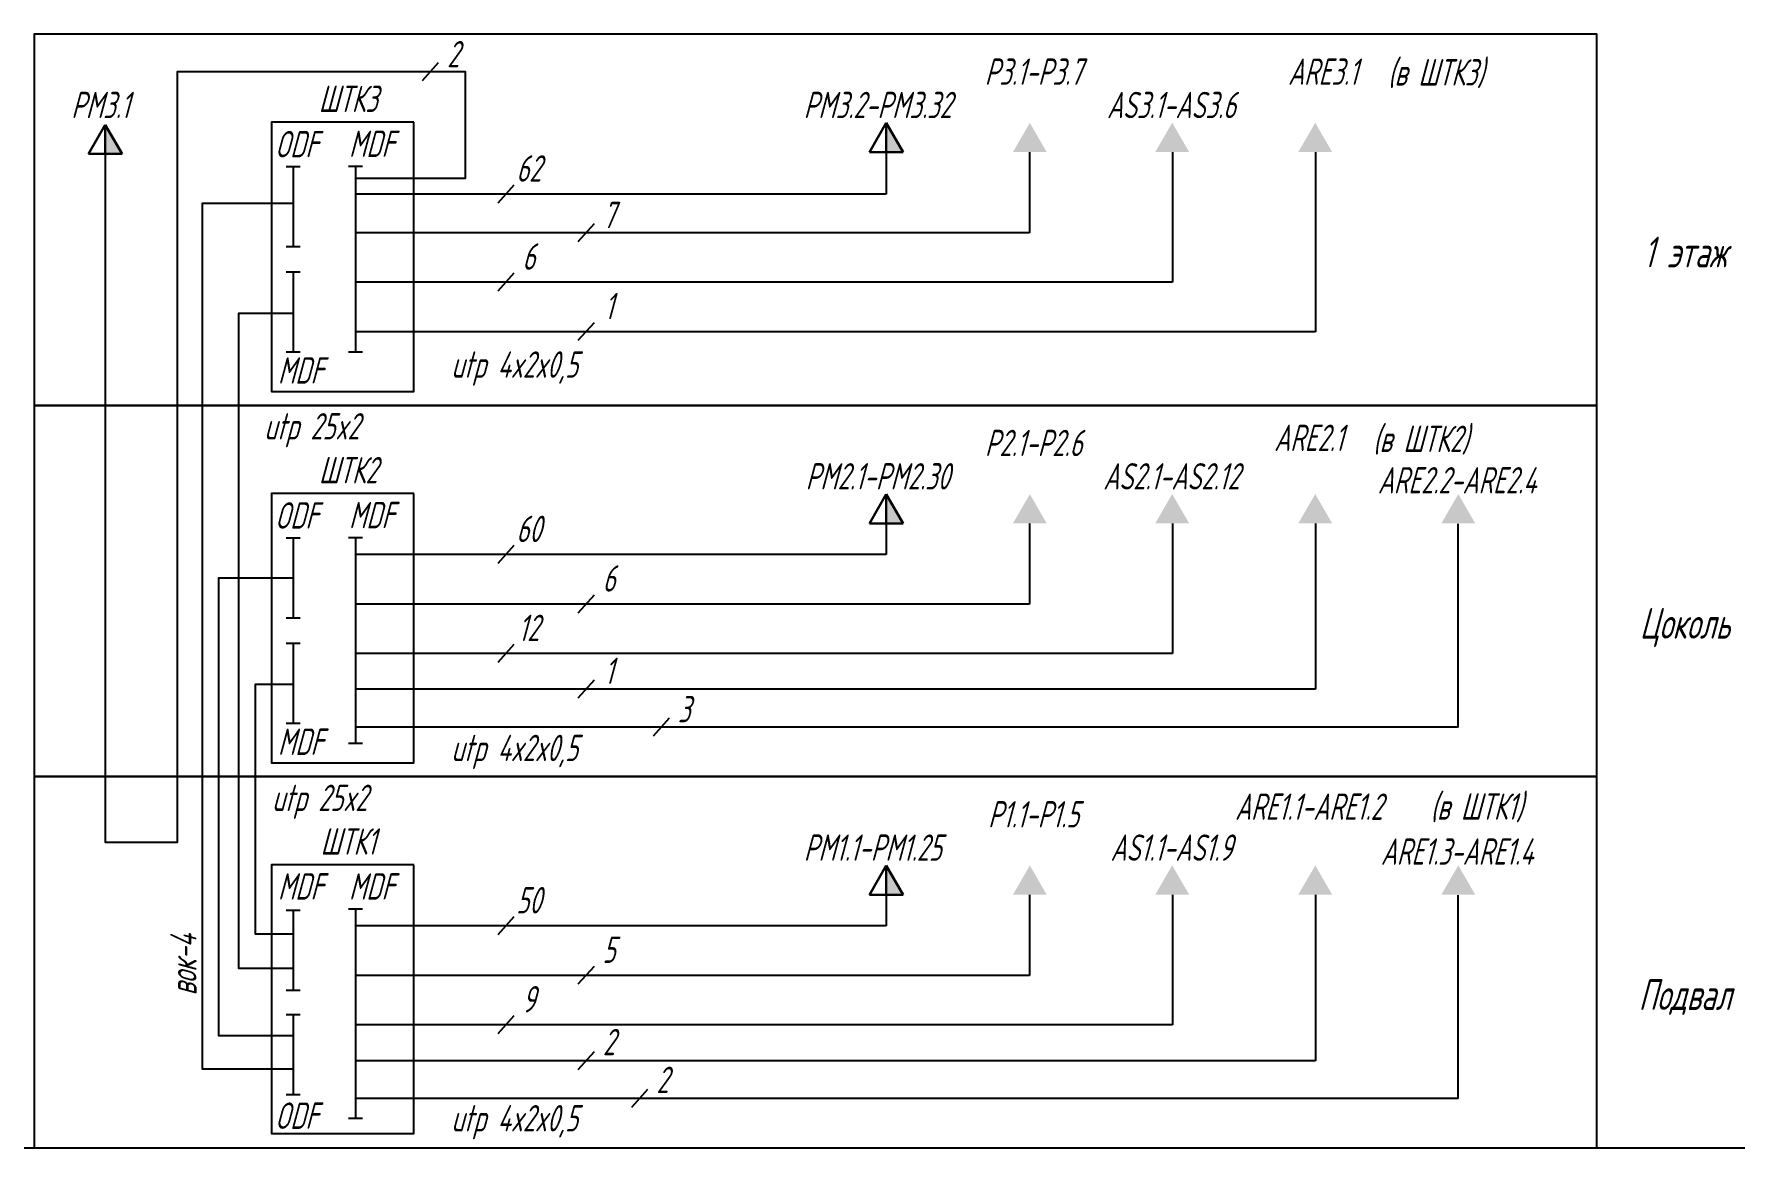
# Model space of a CAD drawing. Header units: millimetres. Extents: x 5341 to 10690, y -2643 to -1904.
# Drawn here: x 8159.1 to 8352.8, y -2315.8 to -2189 of the extents above; entities that cross this region are included whole.
import ezdxf
from ezdxf.enums import TextEntityAlignment as Align

# ---------------------------------------------------------------- set-up
doc = ezdxf.new("R2010")
doc.units = ezdxf.units.MM
doc.layers.add('_СКС', color=6, linetype='Continuous')
doc.layers.add('непечать', color=5, linetype='Continuous', plot=False)
doc.styles.add('ROM25', font='romans.shx', dxfattribs={"width": 0.8, "height": 250})

# ---------------------------------------------------------------- blocks, each defined once
blk = doc.blocks.new('sks3')
at = {"layer": '_СКС'}
h = blk.add_hatch(color=6, dxfattribs=at)
h.dxf.hatch_style = 1
h.paths.add_polyline_path([(-0.42, -0.73), (-0.42, -4.06), (1.51, -4.06)])
at = {"layer": '_СКС', "color": 6, "lineweight": 30}
for p, q in [((-2.34, -4.06), (-0.42, -0.73)), ((-0.42, -0.73), (1.51, -4.06)), ((-0.42, -0.73), (-0.42, -4.06)), ((1.51, -4.06), (-2.34, -4.06))]:
    blk.add_line(p, q, dxfattribs=at)
blk = doc.blocks.new('sks2')
at = {"layer": '_СКС'}
h = blk.add_hatch(color=1, dxfattribs=at)
h.dxf.hatch_style = 1
h.paths.add_polyline_path([(-0.11, -0.75), (-2.04, -4.08), (1.81, -4.08)])
blk = doc.blocks.new('sks1')
at = {"layer": '_СКС'}
h = blk.add_hatch(color=150, dxfattribs=at)
h.dxf.hatch_style = 1
h.paths.add_polyline_path([(-0.12, -0.75), (-2.04, -4.08), (1.81, -4.08)])
blk = doc.blocks.new('sks4')
at = {"layer": '_СКС'}
h = blk.add_hatch(color=86, dxfattribs=at)
h.dxf.hatch_style = 1
h.paths.add_polyline_path([(-4, 334), (-197, 1), (188, 1)])

msp = doc.modelspace()

# ---------------------------------------------------------------- linework, layer by layer
for p, q in [((8205.162, -2192.292), (8203.331, -2194.337)), ((8213.762, -2206.207), (8211.932, -2208.252)), ((8222.893, -2210.605), (8221.063, -2212.649)), ((8213.762, -2216.237), (8211.932, -2218.281)), ((8222.893, -2221.868), (8221.063, -2223.913)), ((8213.762, -2247.234), (8211.932, -2249.278)), ((8222.893, -2252.866), (8221.063, -2254.91)), ((8213.762, -2258.498), (8211.932, -2260.542)), ((8222.893, -2262.558), (8221.063, -2264.602)), ((8231.447, -2266.897), (8229.617, -2268.942)), ((8213.762, -2289.496), (8211.932, -2291.54)), ((8222.893, -2295.127), (8221.063, -2297.172)), ((8213.762, -2300.759), (8211.932, -2302.803)), ((8222.893, -2304.858), (8221.063, -2306.902)), ((8228.994, -2309.159), (8227.163, -2311.203))]:
    msp.add_line(p, q)
at = {"lineweight": -3}
for points in [[(8159.139, -2231.275), (8337.072, -2231.275), (8337.072, -2189.014), (8159.139, -2189.014)], [(8202.372, -2199.049), (8186.193, -2199.049), (8186.193, -2229.684), (8202.372, -2229.684)], [(8159.139, -2273.537), (8337.072, -2273.537), (8337.072, -2231.275), (8159.139, -2231.275)], [(8202.372, -2241.311), (8186.193, -2241.311), (8186.193, -2271.952), (8202.372, -2271.952)], [(8159.139, -2315.798), (8337.072, -2315.798), (8337.072, -2273.537), (8159.139, -2273.537)], [(8202.372, -2283.572), (8186.193, -2283.572), (8186.193, -2314.139), (8202.372, -2314.139)]]:
    msp.add_lwpolyline(points, close=True, dxfattribs=at)
at = {"color": 6, "lineweight": -3}
for points in [[(8195.744, -2205.406), (8208.244, -2205.406), (8208.244, -2193.314), (8175.424, -2193.314), (8175.424, -2281.044), (8167.259, -2281.044), (8167.259, -2202.672)], [(8188.642, -2295.362), (8182.458, -2295.362), (8182.458, -2220.769), (8188.642, -2220.769)], [(8188.642, -2291.47), (8184.354, -2291.47), (8184.354, -2263.026), (8188.642, -2263.026)]]:
    msp.add_lwpolyline(points, dxfattribs=at)
at = {"layer": '_СКС'}
for p, q in [((8256.169, -2202.451), (8256.169, -2207.23)), ((8272.456, -2202.451), (8272.456, -2211.627)), ((8288.743, -2202.451), (8288.743, -2217.259)), ((8305.03, -2202.451), (8305.03, -2222.89)), ((8195.744, -2204.065), (8195.744, -2225.193)), ((8256.169, -2207.23), (8195.744, -2207.23)), ((8272.456, -2211.627), (8195.744, -2211.627)), ((8188.642, -2216.08), (8188.642, -2225.193)), ((8288.743, -2217.259), (8195.744, -2217.259)), ((8305.03, -2222.89), (8195.744, -2222.89)), ((8195.744, -2246.327), (8195.744, -2269.726)), ((8256.169, -2244.713), (8256.169, -2248.256)), ((8272.456, -2244.713), (8272.456, -2253.888)), ((8288.743, -2244.713), (8288.743, -2259.52)), ((8305.03, -2244.713), (8305.03, -2263.58)), ((8321.261, -2267.92), (8321.261, -2244.762)), ((8256.169, -2248.256), (8195.744, -2248.256)), ((8272.456, -2253.888), (8195.744, -2253.888)), ((8188.642, -2258.342), (8188.642, -2267.454)), ((8288.743, -2259.52), (8195.744, -2259.52)), ((8305.03, -2263.58), (8195.744, -2263.58)), ((8321.261, -2267.92), (8195.744, -2267.92)), ((8256.169, -2286.974), (8256.169, -2290.518)), ((8272.456, -2286.974), (8272.456, -2296.15)), ((8288.743, -2286.974), (8288.743, -2301.781)), ((8305.03, -2286.974), (8305.03, -2305.88)), ((8188.642, -2288.735), (8188.642, -2297.848)), ((8195.744, -2288.588), (8195.744, -2312.395)), ((8321.261, -2310.181), (8321.261, -2287.023)), ((8256.169, -2290.518), (8195.744, -2290.518)), ((8272.456, -2296.15), (8195.744, -2296.15)), ((8288.743, -2301.781), (8195.744, -2301.781)), ((8305.03, -2305.88), (8195.744, -2305.88)), ((8321.261, -2310.181), (8195.744, -2310.181))]:
    msp.add_line(p, q, dxfattribs=at)
at = {"layer": '_СКС', "color": 150}
for p, q in [((8188.642, -2204.084), (8188.642, -2213.197)), ((8188.642, -2246.345), (8188.642, -2255.458)), ((8188.642, -2300.591), (8188.642, -2309.704))]:
    msp.add_line(p, q, dxfattribs=at)
for points in [[(8187.855, -2204.084), (8189.43, -2204.084)], [(8188.642, -2306.826), (8178.326, -2306.826), (8178.326, -2208.282), (8188.642, -2208.282)], [(8187.855, -2213.197), (8189.43, -2213.197)], [(8187.855, -2246.345), (8189.43, -2246.345)], [(8188.642, -2303.036), (8180.18, -2303.036), (8180.18, -2250.902), (8188.642, -2250.902)], [(8187.855, -2255.458), (8189.43, -2255.458)], [(8187.855, -2300.591), (8189.43, -2300.591)], [(8187.855, -2309.704), (8189.43, -2309.704)]]:
    msp.add_lwpolyline(points, dxfattribs=at)
at = {"layer": '_СКС'}
for points in [[(8194.956, -2204.065), (8196.532, -2204.065)], [(8187.855, -2216.08), (8189.43, -2216.08)], [(8187.855, -2225.193), (8189.43, -2225.193)], [(8194.956, -2225.193), (8196.532, -2225.193)], [(8194.956, -2246.327), (8196.532, -2246.327)], [(8187.855, -2258.342), (8189.43, -2258.342)], [(8187.855, -2267.454), (8189.43, -2267.454)], [(8194.956, -2269.726), (8196.532, -2269.726)], [(8187.855, -2288.735), (8189.43, -2288.735)], [(8194.956, -2288.588), (8196.532, -2288.588)], [(8187.855, -2297.848), (8189.43, -2297.848)], [(8194.956, -2312.395), (8196.532, -2312.395)]]:
    msp.add_lwpolyline(points, dxfattribs=at)
at = {"layer": 'непечать', "color": 4}
msp.add_xline((4279.149, -2315.798), (1, 0), dxfattribs=at)

# ---------------------------------------------------------------- block references
at = {"layer": '_СКС'}
for name, p in [('sks3', (8167.676, -2198.608)), ('sks3', (8256.586, -2198.387)), ('sks2', (8272.623, -2198.372)), ('sks1', (8288.838, -2198.358)), ('sks3', (8256.586, -2240.649)), ('sks2', (8272.623, -2240.633)), ('sks1', (8288.838, -2240.619)), ('sks3', (8256.586, -2282.91)), ('sks2', (8272.623, -2282.895)), ('sks1', (8288.838, -2282.88))]:
    msp.add_blockref(name, p, dxfattribs=at)
at = {"layer": '_СКС', "xscale": 0.01, "yscale": 0.01, "zscale": 0.01}
for p in [(8305.047, -2202.452), (8305.047, -2244.714), (8321.334, -2244.714), (8305.047, -2286.975), (8321.334, -2286.975)]:
    msp.add_blockref('sks4', p, dxfattribs=at)

# ---------------------------------------------------------------- texts
at = {"color": 0, "style": 'ROM25', "oblique": 15, "width": 0.644723}
for s, height, p in [('2', 3, (8206.858, -2192.8)), ('Р3.1-Р3.7', 3, (8272.932, -2194.797)), ('ARE3.1', 3, (8305.875, -2194.797)), ('(в ШТК3)', 3, (8318.738, -2194.874)), ('РМ3.1', 3, (8166.695, -2198.59)), ('ШТК3', 3, (8194.903, -2197.892)), ('РМ3.2-РМ3.32', 3, (8255.178, -2198.59)), ('AS3.1-AS3.6', 3, (8288.623, -2198.59)), ('ODF', 3, (8189.014, -2203.051)), ('MDF', 3, (8197.569, -2203.006)), ('62', 3, (8215.459, -2205.813)), ('7', 3, (8224.59, -2211.108)), ('6', 3, (8215.459, -2215.842)), ('1 этаж', 3.5, (8347.089, -2215.572)), ('1', 3, (8224.59, -2221.474)), ('MDF', 3, (8189.483, -2228.802)), ('utp 4x2x0,5', 3, (8213.846, -2228.131)), ('utp 25x2', 3, (8190.761, -2235.16)), ('Р2.1-Р2.6', 3, (8272.932, -2237.059)), ('ARE2.1', 3, (8304.271, -2236.473)), ('(в ШТК2)', 3, (8317.012, -2236.585)), ('ШТК2', 3, (8194.903, -2240.154)), ('РМ2.1-РМ2.30', 3, (8255.178, -2240.852)), ('AS2.1-AS2.12', 3, (8288.623, -2240.852)), ('ARE2.2-ARE2.4', 3, (8321.144, -2241.3)), ('ODF', 3, (8189.014, -2245.312)), ('MDF', 3, (8197.569, -2245.267)), ('60', 3, (8215.459, -2246.84)), ('6', 3, (8224.59, -2252.472)), ('12', 3, (8215.459, -2258.104)), ('Цоколь', 3.5, (8347.089, -2257.833)), ('1', 3, (8224.59, -2262.99)), ('3', 3, (8233.144, -2267.354)), ('MDF', 3, (8189.483, -2271.063)), ('utp 4x2x0,5', 3, (8213.846, -2271.769)), ('utp 25x2', 3, (8191.654, -2277.444)), ('(в ШТК1)', 3, (8323.372, -2278.435)), ('Р1.1-Р1.5', 3, (8272.932, -2279.32)), ('ARE1.1-ARE1.2', 3, (8304.271, -2278.451)), ('ШТК1', 3, (8194.903, -2282.415)), ('РМ1.1-РМ1.25', 3, (8254.619, -2283.113)), ('AS1.1-AS1.9', 3, (8288.623, -2283.113)), ('ARE1.3-ARE1.4', 3, (8321.144, -2283.561)), ('MDF', 3, (8189.483, -2287.529)), ('MDF', 3, (8197.569, -2287.529)), ('50', 3, (8215.459, -2289.101)), ('5', 3, (8224.59, -2294.733)), ('Подвал', 3.5, (8347.089, -2300.094)), ('9', 3, (8215.459, -2300.365)), ('2', 3, (8224.59, -2305.242)), ('2', 3, (8230.69, -2309.543)), ('ODF', 3, (8189.014, -2313.624)), ('utp 4x2x0,5', 3, (8213.846, -2313.913))]:
    msp.add_text(s, height=height, dxfattribs=at).set_placement(p, align=Align.CENTER)
msp.add_text('вок-4', height=3, rotation=90, dxfattribs=at).set_placement((8177.651, -2294.957), align=Align.CENTER)

doc.saveas('drawing.dxf')
